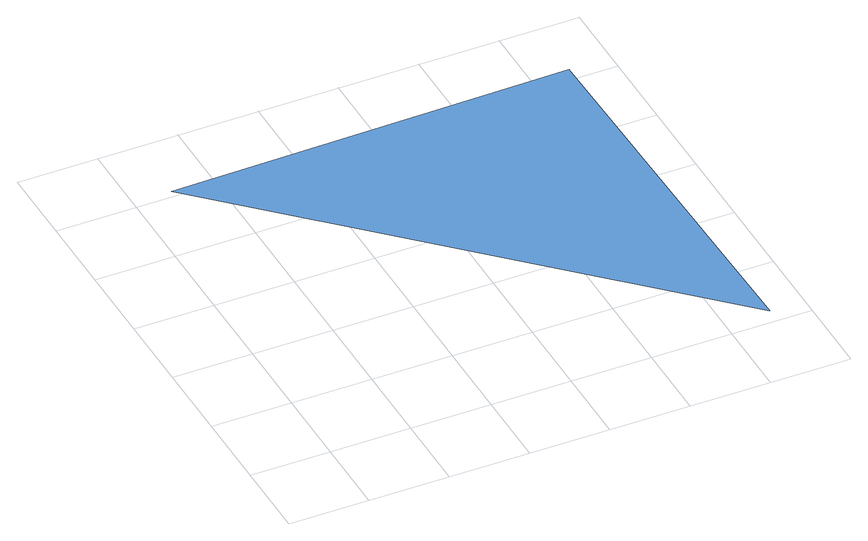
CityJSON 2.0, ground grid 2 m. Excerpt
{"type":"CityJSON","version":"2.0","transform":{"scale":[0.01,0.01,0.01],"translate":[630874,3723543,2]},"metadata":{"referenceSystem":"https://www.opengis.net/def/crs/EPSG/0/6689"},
"CityObjects":{
"waterbody1":{"type":"WaterBody","attributes":{"name":"福岡県津波浸水想定図","class":"1140","function":"2","WaterBodyTsunamiRiskAttribute.description":"1","WaterBodyTsunamiRiskAttribute.rank":"1"},"geometry":[{"type":"MultiSurface","lod":"1","boundaries":[[[0,1,2]]]}]}
},
"vertices":[
[96,1019,19],[1114,38,19],[1095,1038,19]
]}
